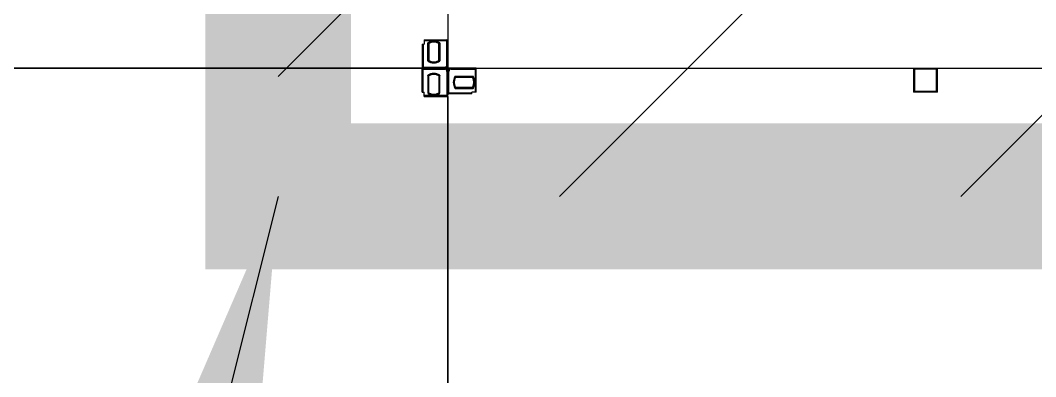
# Model space of a CAD drawing. Header units: millimetres. Extents: x 63700 to 182600, y -289551 to -205451.
# Drawn here: x 115412.2 to 115731.2, y -209857.3 to -209745.5 of the extents above; entities that cross this region are included whole.
import ezdxf

# ---------------------------------------------------------------- set-up
doc = ezdxf.new("R2010")
doc.units = ezdxf.units.MM
doc.header["$LTSCALE"] = 50
doc.layers.add('3', color=7, linetype='Continuous')
doc.layers.add('DIM-SCALE', color=7, linetype='Continuous')
doc.styles.add('돋움', font='')
doc.styles.get('돋움').set_extended_font_data('Dotum')
doc.dimstyles.new('일반도면_0050', dxfattribs={"dimscale": 50, "dimtxt": 3, "dimasz": 3, "dimexe": 1, "dimexo": 2, "dimgap": 1.25, "dimtad": 1, "dimdec": 0, "dimzin": 0, "dimdsep": 46, "dimtxsty": '돋움', "dimcen": -5, "dimclrd": 1, "dimclre": 1, "dimclrt": 7, "dimadec": 8, "dimazin": 0, "dimtfac": 1, "dimtdec": 4, "dimtix": 1, "dimtmove": 2, "dimatfit": 3, "dimfxl": 1, "dimtolj": 1, "dimtzin": 0, "dimarcsym": 0})

# ---------------------------------------------------------------- blocks, each defined once
blk = doc.blocks.new('KEY PLAN_NEW')
h = blk.add_hatch()
h.set_pattern_fill('ANSI31', color=253, scale=2)
h.set_pattern_definition([(45, (-1396.921, -1800.0236), (-4.490128, 4.490128), [])])
edge = h.paths.add_edge_path()
edge.add_line((-2006.86, -1075.94), (-2006.86, -1091.94))
edge.add_line((-2006.86, -1091.94), (-2067.86, -1091.94))
edge.add_line((-2067.86, -1091.94), (-2067.86, -1375.94))
edge.add_line((-2067.86, -1375.94), (-2006.86, -1375.94))
edge.add_line((-2006.86, -1375.94), (-2006.86, -1391.94))
edge.add_line((-2006.86, -1391.94), (-2007.86, -1391.94))
edge.add_line((-2007.86, -1391.94), (-2007.86, -1488.94))
edge.add_line((-2007.86, -1488.94), (-2008.31, -1488.94))
edge.add_arc((-2028.72, -1493.5), 20.91, 12.5777, 76.5787)
edge.add_line((-2023.86, -1473.16), (-2023.86, -1391.94))
edge.add_line((-2023.86, -1391.94), (-2247.86, -1391.94))
edge.add_line((-2247.86, -1391.94), (-2247.86, -1488.94))
edge.add_line((-2247.86, -1488.94), (-2263.86, -1488.94))
edge.add_line((-2263.86, -1488.94), (-2263.86, -1452.18))
edge.add_line((-2263.86, -1452.18), (-2549.86, -1452.18))
edge.add_line((-2549.86, -1452.18), (-2549.86, -1488.94))
edge.add_line((-2549.86, -1488.94), (-2565.86, -1488.94))
edge.add_line((-2565.86, -1488.94), (-2565.86, -1427.94))
edge.add_line((-2565.86, -1427.94), (-2720.86, -1427.94))
edge.add_line((-2720.86, -1427.94), (-2720.86, -1411.94))
edge.add_line((-2720.86, -1411.94), (-2623.86, -1411.94))
edge.add_line((-2623.86, -1411.94), (-2623.86, -1075.94))
edge.add_line((-2623.86, -1075.94), (-2563.86, -1075.94))
edge.add_line((-2563.86, -1075.94), (-2563.86, -1071.94))
edge.add_line((-2563.86, -1071.94), (-2547.86, -1071.94))
edge.add_line((-2547.86, -1071.94), (-2547.86, -1091.94))
edge.add_line((-2547.86, -1091.94), (-2607.86, -1091.94))
edge.add_line((-2607.86, -1091.94), (-2607.86, -1411.94))
edge.add_line((-2607.86, -1411.94), (-2549.86, -1411.94))
edge.add_line((-2549.86, -1411.94), (-2549.86, -1436.18))
edge.add_line((-2549.86, -1436.18), (-2263.86, -1436.18))
edge.add_line((-2263.86, -1436.18), (-2263.86, -1375.94))
edge.add_line((-2263.86, -1375.94), (-2083.86, -1375.94))
edge.add_line((-2083.86, -1375.94), (-2083.86, -1075.94))
edge.add_line((-2083.86, -1075.94), (-2006.86, -1075.94))
at = {"color": 253}
for p, q in [((-2543.86, -1075.5, 46), (-2543.86, -1368.38, 46)), ((-2546.86, -1368.38, 46), (-2546.86, -1368.94, 46)), ((-2543.86, -1368.38, 46), (-2543.86, -1371.94, 46)), ((-2547.1, -1368.94, 46), (-2546.86, -1368.94, 46)), ((-2600.62, -1371.94, 46), (-2547.1, -1371.94, 46)), ((-2547.1, -1371.94, 46), (-2600.62, -1371.94, 46)), ((-2543.86, -1371.94, 46), (-2547.1, -1371.94, 46)), ((-2547.1, -1371.94, 46), (-2543.86, -1371.94, 46)), ((-2540.3, -1371.94, 46), (-2543.86, -1371.94, 46)), ((-2543.86, -1375.18, 46), (-2543.86, -1371.94, 46)), ((-2543.86, -1375.5, 46), (-2543.86, -1371.94, 46)), ((-2540.3, -1371.94, 46), (-2247.42, -1371.94, 46)), ((-2485.36, -1371.94, 46), (-2485.36, -1374.94, 46)), ((-2482.48, -1372.06, 46), (-2485.24, -1372.06, 46)), ((-2485.24, -1372.06, 46), (-2485.24, -1374.82, 46)), ((-2482.48, -1374.82, 46), (-2482.48, -1372.06, 46)), ((-2482.36, -1374.94, 46), (-2482.36, -1371.94, 46)), ((-2547.1, -1374.94, 46), (-2546.86, -1374.94, 46)), ((-2546.86, -1375.5, 46), (-2546.86, -1374.94, 46)), ((-2540.86, -1375.18, 46), (-2540.86, -1374.94, 46)), ((-2540.3, -1374.94, 46), (-2540.86, -1374.94, 46)), ((-2482.36, -1374.94, 46), (-2485.36, -1374.94, 46)), ((-2485.24, -1374.82, 46), (-2482.48, -1374.82, 46)), ((-2485.24, -1374.82, 46), (-2482.48, -1374.82, 46)), ((-2543.86, -1428.7, 46), (-2543.86, -1375.18, 46)), ((-2543.86, -1375.5, 46), (-2543.86, -1488.38, 46))]:
    blk.add_line(p, q, dxfattribs=at)
at = {"color": 253, "linetype": 'Continuous'}
for p, q in [((-2546.86, -1368.38, 46), (-2543.86, -1368.38, 46)), ((-2543.98, -1368.5, 46), (-2546.86, -1368.5, 46)), ((-2546.4, -1371.04, 46), (-2546.4, -1368.78, 46)), ((-2544.89, -1368.78, 46), (-2544.89, -1371.04, 46)), ((-2543.98, -1368.38, 46), (-2543.98, -1368.5, 46)), ((-2543.98, -1368.5, 46), (-2543.86, -1368.5, 46)), ((-2543.98, -1371.53, 46), (-2543.98, -1368.5, 46)), ((-2547.1, -1368.94, 46), (-2547.1, -1371.94, 46)), ((-2546.98, -1368.94, 46), (-2546.98, -1371.82, 46)), ((-2546.28, -1368.85, 46), (-2546.28, -1370.98, 46)), ((-2545.01, -1370.98, 46), (-2545.01, -1368.85, 46)), ((-2547.1, -1371.82, 46), (-2546.98, -1371.82, 46)), ((-2547.1, -1374.94, 46), (-2547.1, -1371.94, 46)), ((-2547.1, -1372.06, 46), (-2546.98, -1372.06, 46)), ((-2546.98, -1371.94, 46), (-2546.98, -1371.82, 46)), ((-2546.98, -1371.82, 46), (-2544.27, -1371.82, 46)), ((-2546.98, -1371.94, 46), (-2546.98, -1372.06, 46)), ((-2546.98, -1374.94, 46), (-2546.98, -1372.06, 46)), ((-2546.98, -1372.06, 46), (-2544.27, -1372.06, 46)), ((-2544.27, -1371.82, 46), (-2544.27, -1371.94, 46)), ((-2544.27, -1372.06, 46), (-2544.27, -1371.94, 46)), ((-2543.98, -1371.53, 46), (-2543.86, -1371.53, 46)), ((-2543.98, -1371.82, 46), (-2543.98, -1371.82, 46)), ((-2543.98, -1371.82, 46), (-2543.98, -1371.82, 46)), ((-2543.98, -1372.06, 46), (-2543.98, -1372.06, 46)), ((-2543.98, -1372.06, 46), (-2543.98, -1372.06, 46)), ((-2543.98, -1372.35, 46), (-2543.86, -1372.35, 46)), ((-2543.98, -1372.35, 46), (-2543.98, -1375.38, 46)), ((-2543.74, -1375.06, 46), (-2543.74, -1372.35, 46)), ((-2543.45, -1372.06, 46), (-2543.45, -1371.94, 46)), ((-2543.45, -1372.06, 46), (-2540.42, -1372.06, 46)), ((-2540.42, -1372.06, 46), (-2540.42, -1371.94, 46)), ((-2540.3, -1372.06, 46), (-2540.42, -1372.06, 46)), ((-2540.42, -1372.06, 46), (-2540.42, -1374.94, 46)), ((-2540.3, -1374.94, 46), (-2540.3, -1371.94, 46)), ((-2546.4, -1372.84, 46), (-2546.4, -1375.1, 46)), ((-2546.28, -1375.04, 46), (-2546.28, -1372.91, 46)), ((-2545.01, -1372.91, 46), (-2545.01, -1375.04, 46)), ((-2544.89, -1375.1, 46), (-2544.89, -1372.84, 46)), ((-2540.7, -1372.97, 46), (-2542.96, -1372.97, 46)), ((-2542.9, -1373.09, 46), (-2540.77, -1373.09, 46)), ((-2543.86, -1375.06, 46), (-2543.74, -1375.06, 46)), ((-2543.74, -1375.18, 46), (-2543.74, -1375.06, 46)), ((-2540.86, -1375.06, 46), (-2543.74, -1375.06, 46)), ((-2542.96, -1374.48, 46), (-2540.7, -1374.48, 46)), ((-2540.77, -1374.36, 46), (-2542.9, -1374.36, 46)), ((-2543.98, -1375.38, 46), (-2546.86, -1375.38, 46)), ((-2546.86, -1375.5, 46), (-2543.86, -1375.5, 46)), ((-2543.98, -1375.5, 46), (-2543.98, -1375.38, 46)), ((-2543.98, -1375.38, 46), (-2543.86, -1375.38, 46)), ((-2540.86, -1375.18, 46), (-2543.86, -1375.18, 46))]:
    blk.add_line(p, q, dxfattribs=at)
for centre, radius, start, end in [((-2545.64, -1369.91, 46), 1.36, 56.2792, 123.7208), ((-2545.64, -1369.91, 46), 1.24, 59.1964, 120.8036), ((-2543.98, -1368.5, 46), 0.12, 0, 90), ((-2545.64, -1369.91, 46), 1.36, 236.2792, 303.7208), ((-2545.64, -1369.91, 46), 1.24, 239.1964, 300.8036), ((-2546.98, -1371.82, 46), 0.12, 180, 270), ((-2546.98, -1372.06, 46), 0.12, 90, 180), ((-2545.64, -1373.97, 46), 1.36, 56.2792, 123.7208), ((-2544.27, -1371.53, 46), 0.41, 270, 0), ((-2544.27, -1371.53, 46), 0.29, 270, 0), ((-2544.27, -1372.35, 46), 0.41, 0, 90), ((-2544.27, -1372.35, 46), 0.29, 0, 90), ((-2543.45, -1372.35, 46), 0.41, 90, 180), ((-2543.45, -1372.35, 46), 0.29, 90, 180), ((-2540.42, -1372.06, 46), 0.12, 0, 90), ((-2545.64, -1373.97, 46), 1.24, 59.1964, 120.8036), ((-2541.83, -1373.72, 46), 1.36, 146.2792, 213.7208), ((-2541.83, -1373.72, 46), 1.24, 149.1964, 210.8036), ((-2541.83, -1373.72, 46), 1.24, 329.1964, 30.8036), ((-2541.83, -1373.72, 46), 1.36, 326.2792, 33.7208), ((-2545.64, -1373.97, 46), 1.36, 236.2792, 303.7208), ((-2545.64, -1373.97, 46), 1.24, 239.1964, 300.8036), ((-2543.74, -1375.06, 46), 0.12, 180, 270), ((-2543.98, -1375.38, 46), 0.12, 270, 0)]:
    blk.add_arc(centre, radius, start, end, dxfattribs=at)
for points, knots in [([(-2546.28, -1368.85, 46), (-2546.28, -1368.85, 46), (-2546.28, -1368.85, 46), (-2546.28, -1368.85, 46), (-2546.28, -1368.85, 46), (-2546.28, -1368.85, 46), (-2546.28, -1368.85, 46), (-2546.28, -1368.85, 46), (-2546.28, -1368.85, 46), (-2546.28, -1368.85, 46), (-2546.28, -1368.84, 46), (-2546.29, -1368.84, 46), (-2546.29, -1368.84, 46), (-2546.29, -1368.84, 46), (-2546.29, -1368.84, 46), (-2546.29, -1368.84, 46), (-2546.3, -1368.84, 46), (-2546.3, -1368.84, 46), (-2546.3, -1368.84, 46), (-2546.3, -1368.84, 46), (-2546.3, -1368.83, 46), (-2546.3, -1368.83, 46), (-2546.31, -1368.83, 46), (-2546.31, -1368.83, 46), (-2546.32, -1368.83, 46), (-2546.32, -1368.83, 46), (-2546.32, -1368.82, 46), (-2546.32, -1368.82, 46), (-2546.32, -1368.82, 46), (-2546.32, -1368.82, 46), (-2546.33, -1368.82, 46), (-2546.33, -1368.82, 46), (-2546.34, -1368.82, 46), (-2546.34, -1368.81, 46), (-2546.35, -1368.81, 46), (-2546.35, -1368.81, 46), (-2546.35, -1368.81, 46), (-2546.35, -1368.81, 46), (-2546.36, -1368.8, 46), (-2546.36, -1368.8, 46), (-2546.36, -1368.8, 46), (-2546.36, -1368.8, 46), (-2546.37, -1368.8, 46), (-2546.37, -1368.8, 46), (-2546.38, -1368.79, 46), (-2546.38, -1368.79, 46), (-2546.39, -1368.79, 46), (-2546.39, -1368.79, 46), (-2546.39, -1368.78, 46), (-2546.39, -1368.78, 46), (-2546.39, -1368.78, 46), (-2546.4, -1368.78, 46), (-2546.4, -1368.78, 46), (-2546.4, -1368.78, 46)], [0, 0, 0, 0, 0.06206, 0.12459, 0.12459, 0.155854, 0.155854, 0.171487, 0.171487, 0.187119, 0.187119, 0.249648, 0.249648, 0.312178, 0.312178, 0.343442, 0.343442, 0.359075, 0.359075, 0.374707, 0.374707, 0.437236, 0.437236, 0.499766, 0.499766, 0.53103, 0.53103, 0.546663, 0.546663, 0.562295, 0.562295, 0.624824, 0.624824, 0.687353, 0.687353, 0.749883, 0.749883, 0.765515, 0.765515, 0.781147, 0.781147, 0.812412, 0.812412, 0.874941, 0.874941, 0.937471, 0.937471, 0.968735, 0.968735, 0.984368, 0.992184, 0.992184, 1, 1, 1, 1]), ([(-2544.89, -1368.78, 46), (-2544.89, -1368.78, 46), (-2544.89, -1368.78, 46), (-2544.89, -1368.78, 46), (-2544.89, -1368.78, 46), (-2544.89, -1368.78, 46), (-2544.89, -1368.79, 46), (-2544.9, -1368.79, 46), (-2544.9, -1368.79, 46), (-2544.91, -1368.79, 46), (-2544.91, -1368.8, 46), (-2544.92, -1368.8, 46), (-2544.92, -1368.8, 46), (-2544.92, -1368.8, 46), (-2544.93, -1368.8, 46), (-2544.93, -1368.8, 46), (-2544.93, -1368.81, 46), (-2544.93, -1368.81, 46), (-2544.93, -1368.81, 46), (-2544.94, -1368.81, 46), (-2544.94, -1368.81, 46), (-2544.95, -1368.82, 46), (-2544.95, -1368.82, 46), (-2544.96, -1368.82, 46), (-2544.96, -1368.82, 46), (-2544.96, -1368.82, 46), (-2544.96, -1368.82, 46), (-2544.96, -1368.82, 46), (-2544.97, -1368.83, 46), (-2544.97, -1368.83, 46), (-2544.97, -1368.83, 46), (-2544.97, -1368.83, 46), (-2544.98, -1368.83, 46), (-2544.98, -1368.83, 46), (-2544.99, -1368.84, 46), (-2544.99, -1368.84, 46), (-2544.99, -1368.84, 46), (-2544.99, -1368.84, 46), (-2544.99, -1368.84, 46), (-2544.99, -1368.84, 46), (-2544.99, -1368.84, 46), (-2544.99, -1368.84, 46), (-2545, -1368.84, 46), (-2545, -1368.84, 46), (-2545, -1368.85, 46), (-2545, -1368.85, 46), (-2545, -1368.85, 46), (-2545, -1368.85, 46), (-2545, -1368.85, 46), (-2545, -1368.85, 46), (-2545.01, -1368.85, 46), (-2545.01, -1368.85, 46), (-2545.01, -1368.85, 46), (-2545.01, -1368.85, 46)], [0, 0, 0, 0, 0.00782, 0.00782, 0.015639, 0.031279, 0.031279, 0.062557, 0.062557, 0.125114, 0.125114, 0.187671, 0.187671, 0.21895, 0.21895, 0.234589, 0.234589, 0.250228, 0.250228, 0.312785, 0.312785, 0.375342, 0.375342, 0.437899, 0.437899, 0.453538, 0.453538, 0.469178, 0.469178, 0.500456, 0.500456, 0.563013, 0.563013, 0.62557, 0.62557, 0.641209, 0.641209, 0.656849, 0.656849, 0.688127, 0.688127, 0.750684, 0.750684, 0.813241, 0.813241, 0.828881, 0.828881, 0.84452, 0.84452, 0.875798, 0.875798, 0.938355, 1, 1, 1, 1]), ([(-2546.28, -1370.98, 46), (-2546.28, -1370.98, 46), (-2546.28, -1370.98, 46), (-2546.28, -1370.98, 46), (-2546.28, -1370.98, 46), (-2546.28, -1370.98, 46), (-2546.28, -1370.98, 46), (-2546.28, -1370.98, 46), (-2546.28, -1370.98, 46), (-2546.28, -1370.98, 46), (-2546.28, -1370.98, 46), (-2546.29, -1370.98, 46), (-2546.29, -1370.99, 46), (-2546.29, -1370.99, 46), (-2546.29, -1370.99, 46), (-2546.29, -1370.99, 46), (-2546.3, -1370.99, 46), (-2546.3, -1370.99, 46), (-2546.3, -1370.99, 46), (-2546.3, -1370.99, 46), (-2546.3, -1370.99, 46), (-2546.3, -1370.99, 46), (-2546.31, -1371, 46), (-2546.31, -1371, 46), (-2546.32, -1371, 46), (-2546.32, -1371, 46), (-2546.32, -1371, 46), (-2546.32, -1371, 46), (-2546.32, -1371, 46), (-2546.32, -1371, 46), (-2546.33, -1371.01, 46), (-2546.33, -1371.01, 46), (-2546.34, -1371.01, 46), (-2546.34, -1371.01, 46), (-2546.35, -1371.02, 46), (-2546.35, -1371.02, 46), (-2546.35, -1371.02, 46), (-2546.35, -1371.02, 46), (-2546.36, -1371.02, 46), (-2546.36, -1371.02, 46), (-2546.36, -1371.03, 46), (-2546.36, -1371.03, 46), (-2546.37, -1371.03, 46), (-2546.37, -1371.03, 46), (-2546.38, -1371.03, 46), (-2546.38, -1371.04, 46), (-2546.39, -1371.04, 46), (-2546.39, -1371.04, 46), (-2546.39, -1371.04, 46), (-2546.39, -1371.04, 46), (-2546.39, -1371.04, 46), (-2546.4, -1371.04, 46), (-2546.4, -1371.04, 46), (-2546.4, -1371.04, 46)], [0, 0, 0, 0, 0.06206, 0.12459, 0.12459, 0.155854, 0.155854, 0.171487, 0.171487, 0.187119, 0.187119, 0.249648, 0.249648, 0.312178, 0.312178, 0.343442, 0.343442, 0.359075, 0.359075, 0.374707, 0.374707, 0.437236, 0.437236, 0.499766, 0.499766, 0.53103, 0.53103, 0.546663, 0.546663, 0.562295, 0.562295, 0.624824, 0.624824, 0.687353, 0.687353, 0.749883, 0.749883, 0.765515, 0.765515, 0.781147, 0.781147, 0.812412, 0.812412, 0.874941, 0.874941, 0.937471, 0.937471, 0.968735, 0.968735, 0.984368, 0.992184, 0.992184, 1, 1, 1, 1]), ([(-2544.89, -1371.04, 46), (-2544.89, -1371.04, 46), (-2544.89, -1371.04, 46), (-2544.89, -1371.04, 46), (-2544.89, -1371.04, 46), (-2544.89, -1371.04, 46), (-2544.89, -1371.04, 46), (-2544.9, -1371.04, 46), (-2544.9, -1371.04, 46), (-2544.91, -1371.03, 46), (-2544.91, -1371.03, 46), (-2544.92, -1371.03, 46), (-2544.92, -1371.03, 46), (-2544.92, -1371.03, 46), (-2544.93, -1371.02, 46), (-2544.93, -1371.02, 46), (-2544.93, -1371.02, 46), (-2544.93, -1371.02, 46), (-2544.93, -1371.02, 46), (-2544.94, -1371.02, 46), (-2544.94, -1371.01, 46), (-2544.95, -1371.01, 46), (-2544.95, -1371.01, 46), (-2544.96, -1371.01, 46), (-2544.96, -1371, 46), (-2544.96, -1371, 46), (-2544.96, -1371, 46), (-2544.96, -1371, 46), (-2544.97, -1371, 46), (-2544.97, -1371, 46), (-2544.97, -1371, 46), (-2544.97, -1371, 46), (-2544.98, -1370.99, 46), (-2544.98, -1370.99, 46), (-2544.99, -1370.99, 46), (-2544.99, -1370.99, 46), (-2544.99, -1370.99, 46), (-2544.99, -1370.99, 46), (-2544.99, -1370.99, 46), (-2544.99, -1370.99, 46), (-2544.99, -1370.99, 46), (-2544.99, -1370.99, 46), (-2545, -1370.98, 46), (-2545, -1370.98, 46), (-2545, -1370.98, 46), (-2545, -1370.98, 46), (-2545, -1370.98, 46), (-2545, -1370.98, 46), (-2545, -1370.98, 46), (-2545, -1370.98, 46), (-2545.01, -1370.98, 46), (-2545.01, -1370.98, 46), (-2545.01, -1370.98, 46), (-2545.01, -1370.98, 46)], [0, 0, 0, 0, 0.00782, 0.00782, 0.015639, 0.031279, 0.031279, 0.062557, 0.062557, 0.125114, 0.125114, 0.187671, 0.187671, 0.21895, 0.21895, 0.234589, 0.234589, 0.250228, 0.250228, 0.312785, 0.312785, 0.375342, 0.375342, 0.437899, 0.437899, 0.453538, 0.453538, 0.469178, 0.469178, 0.500456, 0.500456, 0.563013, 0.563013, 0.62557, 0.62557, 0.641209, 0.641209, 0.656849, 0.656849, 0.688127, 0.688127, 0.750684, 0.750684, 0.813241, 0.813241, 0.828881, 0.828881, 0.84452, 0.84452, 0.875798, 0.875798, 0.938355, 1, 1, 1, 1]), ([(-2546.28, -1372.91, 46), (-2546.28, -1372.91, 46), (-2546.28, -1372.91, 46), (-2546.28, -1372.91, 46), (-2546.28, -1372.91, 46), (-2546.28, -1372.91, 46), (-2546.28, -1372.91, 46), (-2546.28, -1372.91, 46), (-2546.28, -1372.91, 46), (-2546.28, -1372.91, 46), (-2546.28, -1372.9, 46), (-2546.29, -1372.9, 46), (-2546.29, -1372.9, 46), (-2546.29, -1372.9, 46), (-2546.29, -1372.9, 46), (-2546.29, -1372.9, 46), (-2546.3, -1372.9, 46), (-2546.3, -1372.9, 46), (-2546.3, -1372.9, 46), (-2546.3, -1372.9, 46), (-2546.3, -1372.89, 46), (-2546.3, -1372.89, 46), (-2546.31, -1372.89, 46), (-2546.31, -1372.89, 46), (-2546.32, -1372.89, 46), (-2546.32, -1372.89, 46), (-2546.32, -1372.88, 46), (-2546.32, -1372.88, 46), (-2546.32, -1372.88, 46), (-2546.32, -1372.88, 46), (-2546.33, -1372.88, 46), (-2546.33, -1372.88, 46), (-2546.34, -1372.88, 46), (-2546.34, -1372.87, 46), (-2546.35, -1372.87, 46), (-2546.35, -1372.87, 46), (-2546.35, -1372.87, 46), (-2546.35, -1372.87, 46), (-2546.36, -1372.86, 46), (-2546.36, -1372.86, 46), (-2546.36, -1372.86, 46), (-2546.36, -1372.86, 46), (-2546.37, -1372.86, 46), (-2546.37, -1372.86, 46), (-2546.38, -1372.85, 46), (-2546.38, -1372.85, 46), (-2546.39, -1372.85, 46), (-2546.39, -1372.85, 46), (-2546.39, -1372.84, 46), (-2546.39, -1372.84, 46), (-2546.39, -1372.84, 46), (-2546.4, -1372.84, 46), (-2546.4, -1372.84, 46), (-2546.4, -1372.84, 46)], [0, 0, 0, 0, 0.06206, 0.12459, 0.12459, 0.155854, 0.155854, 0.171487, 0.171487, 0.187119, 0.187119, 0.249648, 0.249648, 0.312178, 0.312178, 0.343442, 0.343442, 0.359075, 0.359075, 0.374707, 0.374707, 0.437236, 0.437236, 0.499766, 0.499766, 0.53103, 0.53103, 0.546663, 0.546663, 0.562295, 0.562295, 0.624824, 0.624824, 0.687353, 0.687353, 0.749883, 0.749883, 0.765515, 0.765515, 0.781147, 0.781147, 0.812412, 0.812412, 0.874941, 0.874941, 0.937471, 0.937471, 0.968735, 0.968735, 0.984368, 0.992184, 0.992184, 1, 1, 1, 1]), ([(-2544.89, -1372.84, 46), (-2544.89, -1372.84, 46), (-2544.89, -1372.84, 46), (-2544.89, -1372.84, 46), (-2544.89, -1372.84, 46), (-2544.89, -1372.84, 46), (-2544.89, -1372.85, 46), (-2544.9, -1372.85, 46), (-2544.9, -1372.85, 46), (-2544.91, -1372.85, 46), (-2544.91, -1372.86, 46), (-2544.92, -1372.86, 46), (-2544.92, -1372.86, 46), (-2544.92, -1372.86, 46), (-2544.93, -1372.86, 46), (-2544.93, -1372.86, 46), (-2544.93, -1372.87, 46), (-2544.93, -1372.87, 46), (-2544.93, -1372.87, 46), (-2544.94, -1372.87, 46), (-2544.94, -1372.87, 46), (-2544.95, -1372.88, 46), (-2544.95, -1372.88, 46), (-2544.96, -1372.88, 46), (-2544.96, -1372.88, 46), (-2544.96, -1372.88, 46), (-2544.96, -1372.88, 46), (-2544.96, -1372.88, 46), (-2544.97, -1372.89, 46), (-2544.97, -1372.89, 46), (-2544.97, -1372.89, 46), (-2544.97, -1372.89, 46), (-2544.98, -1372.89, 46), (-2544.98, -1372.89, 46), (-2544.99, -1372.9, 46), (-2544.99, -1372.9, 46), (-2544.99, -1372.9, 46), (-2544.99, -1372.9, 46), (-2544.99, -1372.9, 46), (-2544.99, -1372.9, 46), (-2544.99, -1372.9, 46), (-2544.99, -1372.9, 46), (-2545, -1372.9, 46), (-2545, -1372.9, 46), (-2545, -1372.91, 46), (-2545, -1372.91, 46), (-2545, -1372.91, 46), (-2545, -1372.91, 46), (-2545, -1372.91, 46), (-2545, -1372.91, 46), (-2545.01, -1372.91, 46), (-2545.01, -1372.91, 46), (-2545.01, -1372.91, 46), (-2545.01, -1372.91, 46)], [0, 0, 0, 0, 0.00782, 0.00782, 0.015639, 0.031279, 0.031279, 0.062557, 0.062557, 0.125114, 0.125114, 0.187671, 0.187671, 0.21895, 0.21895, 0.234589, 0.234589, 0.250228, 0.250228, 0.312785, 0.312785, 0.375342, 0.375342, 0.437899, 0.437899, 0.453538, 0.453538, 0.469178, 0.469178, 0.500456, 0.500456, 0.563013, 0.563013, 0.62557, 0.62557, 0.641209, 0.641209, 0.656849, 0.656849, 0.688127, 0.688127, 0.750684, 0.750684, 0.813241, 0.813241, 0.828881, 0.828881, 0.84452, 0.84452, 0.875798, 0.875798, 0.938355, 1, 1, 1, 1]), ([(-2542.96, -1372.97, 46), (-2542.96, -1372.97, 46), (-2542.96, -1372.97, 46), (-2542.96, -1372.97, 46), (-2542.96, -1372.97, 46), (-2542.96, -1372.97, 46), (-2542.96, -1372.98, 46), (-2542.96, -1372.98, 46), (-2542.95, -1372.98, 46), (-2542.95, -1372.99, 46), (-2542.95, -1372.99, 46), (-2542.95, -1373, 46), (-2542.94, -1373, 46), (-2542.94, -1373.01, 46), (-2542.94, -1373.01, 46), (-2542.94, -1373.01, 46), (-2542.94, -1373.01, 46), (-2542.94, -1373.01, 46), (-2542.94, -1373.02, 46), (-2542.94, -1373.02, 46), (-2542.93, -1373.03, 46), (-2542.93, -1373.03, 46), (-2542.93, -1373.04, 46), (-2542.92, -1373.04, 46), (-2542.92, -1373.04, 46), (-2542.92, -1373.04, 46), (-2542.92, -1373.04, 46), (-2542.92, -1373.05, 46), (-2542.92, -1373.05, 46), (-2542.92, -1373.05, 46), (-2542.92, -1373.05, 46), (-2542.92, -1373.06, 46), (-2542.91, -1373.06, 46), (-2542.91, -1373.06, 46), (-2542.91, -1373.07, 46), (-2542.91, -1373.07, 46), (-2542.91, -1373.07, 46), (-2542.91, -1373.07, 46), (-2542.91, -1373.07, 46), (-2542.91, -1373.07, 46), (-2542.9, -1373.07, 46), (-2542.9, -1373.08, 46), (-2542.9, -1373.08, 46), (-2542.9, -1373.08, 46), (-2542.9, -1373.08, 46), (-2542.9, -1373.08, 46), (-2542.9, -1373.08, 46), (-2542.9, -1373.08, 46), (-2542.9, -1373.09, 46), (-2542.9, -1373.09, 46), (-2542.9, -1373.09, 46), (-2542.9, -1373.09, 46), (-2542.9, -1373.09, 46), (-2542.9, -1373.09, 46)], [0, 0, 0, 0, 0.00782, 0.00782, 0.015639, 0.031279, 0.031279, 0.062557, 0.062557, 0.125114, 0.125114, 0.187671, 0.187671, 0.21895, 0.21895, 0.234589, 0.234589, 0.250228, 0.250228, 0.312785, 0.312785, 0.375342, 0.375342, 0.437899, 0.437899, 0.453538, 0.453538, 0.469178, 0.469178, 0.500456, 0.500456, 0.563013, 0.563013, 0.62557, 0.62557, 0.641209, 0.641209, 0.656849, 0.656849, 0.688127, 0.688127, 0.750684, 0.750684, 0.813241, 0.813241, 0.828881, 0.828881, 0.84452, 0.84452, 0.875798, 0.875798, 0.938355, 1, 1, 1, 1]), ([(-2540.7, -1372.97, 46), (-2540.7, -1372.97, 46), (-2540.7, -1372.97, 46), (-2540.7, -1372.97, 46), (-2540.7, -1372.97, 46), (-2540.7, -1372.97, 46), (-2540.7, -1372.98, 46), (-2540.71, -1372.98, 46), (-2540.71, -1372.98, 46), (-2540.71, -1372.99, 46), (-2540.71, -1372.99, 46), (-2540.72, -1373, 46), (-2540.72, -1373, 46), (-2540.72, -1373.01, 46), (-2540.72, -1373.01, 46), (-2540.72, -1373.01, 46), (-2540.72, -1373.01, 46), (-2540.72, -1373.01, 46), (-2540.73, -1373.02, 46), (-2540.73, -1373.02, 46), (-2540.73, -1373.03, 46), (-2540.73, -1373.03, 46), (-2540.74, -1373.04, 46), (-2540.74, -1373.04, 46), (-2540.74, -1373.04, 46), (-2540.74, -1373.04, 46), (-2540.74, -1373.04, 46), (-2540.74, -1373.05, 46), (-2540.74, -1373.05, 46), (-2540.74, -1373.05, 46), (-2540.75, -1373.05, 46), (-2540.75, -1373.06, 46), (-2540.75, -1373.06, 46), (-2540.75, -1373.06, 46), (-2540.75, -1373.07, 46), (-2540.75, -1373.07, 46), (-2540.76, -1373.07, 46), (-2540.76, -1373.07, 46), (-2540.76, -1373.07, 46), (-2540.76, -1373.07, 46), (-2540.76, -1373.07, 46), (-2540.76, -1373.08, 46), (-2540.76, -1373.08, 46), (-2540.76, -1373.08, 46), (-2540.76, -1373.08, 46), (-2540.76, -1373.08, 46), (-2540.76, -1373.08, 46), (-2540.76, -1373.08, 46), (-2540.76, -1373.09, 46), (-2540.76, -1373.09, 46), (-2540.77, -1373.09, 46), (-2540.77, -1373.09, 46), (-2540.77, -1373.09, 46), (-2540.77, -1373.09, 46)], [0, 0, 0, 0, 0.00782, 0.00782, 0.015639, 0.031279, 0.031279, 0.062557, 0.062557, 0.125114, 0.125114, 0.187671, 0.187671, 0.21895, 0.21895, 0.234589, 0.234589, 0.250228, 0.250228, 0.312785, 0.312785, 0.375342, 0.375342, 0.437899, 0.437899, 0.453538, 0.453538, 0.469178, 0.469178, 0.500456, 0.500456, 0.563013, 0.563013, 0.62557, 0.62557, 0.641209, 0.641209, 0.656849, 0.656849, 0.688127, 0.688127, 0.750684, 0.750684, 0.813241, 0.813241, 0.828881, 0.828881, 0.84452, 0.84452, 0.875798, 0.875798, 0.938355, 1, 1, 1, 1]), ([(-2546.28, -1375.04, 46), (-2546.28, -1375.04, 46), (-2546.28, -1375.04, 46), (-2546.28, -1375.04, 46), (-2546.28, -1375.04, 46), (-2546.28, -1375.04, 46), (-2546.28, -1375.04, 46), (-2546.28, -1375.04, 46), (-2546.28, -1375.04, 46), (-2546.28, -1375.04, 46), (-2546.28, -1375.04, 46), (-2546.29, -1375.04, 46), (-2546.29, -1375.05, 46), (-2546.29, -1375.05, 46), (-2546.29, -1375.05, 46), (-2546.29, -1375.05, 46), (-2546.3, -1375.05, 46), (-2546.3, -1375.05, 46), (-2546.3, -1375.05, 46), (-2546.3, -1375.05, 46), (-2546.3, -1375.05, 46), (-2546.3, -1375.05, 46), (-2546.31, -1375.06, 46), (-2546.31, -1375.06, 46), (-2546.32, -1375.06, 46), (-2546.32, -1375.06, 46), (-2546.32, -1375.06, 46), (-2546.32, -1375.06, 46), (-2546.32, -1375.06, 46), (-2546.32, -1375.06, 46), (-2546.33, -1375.07, 46), (-2546.33, -1375.07, 46), (-2546.34, -1375.07, 46), (-2546.34, -1375.07, 46), (-2546.35, -1375.08, 46), (-2546.35, -1375.08, 46), (-2546.35, -1375.08, 46), (-2546.35, -1375.08, 46), (-2546.36, -1375.08, 46), (-2546.36, -1375.08, 46), (-2546.36, -1375.09, 46), (-2546.36, -1375.09, 46), (-2546.37, -1375.09, 46), (-2546.37, -1375.09, 46), (-2546.38, -1375.09, 46), (-2546.38, -1375.1, 46), (-2546.39, -1375.1, 46), (-2546.39, -1375.1, 46), (-2546.39, -1375.1, 46), (-2546.39, -1375.1, 46), (-2546.39, -1375.1, 46), (-2546.4, -1375.1, 46), (-2546.4, -1375.1, 46), (-2546.4, -1375.1, 46)], [0, 0, 0, 0, 0.06206, 0.12459, 0.12459, 0.155854, 0.155854, 0.171487, 0.171487, 0.187119, 0.187119, 0.249648, 0.249648, 0.312178, 0.312178, 0.343442, 0.343442, 0.359075, 0.359075, 0.374707, 0.374707, 0.437236, 0.437236, 0.499766, 0.499766, 0.53103, 0.53103, 0.546663, 0.546663, 0.562295, 0.562295, 0.624824, 0.624824, 0.687353, 0.687353, 0.749883, 0.749883, 0.765515, 0.765515, 0.781147, 0.781147, 0.812412, 0.812412, 0.874941, 0.874941, 0.937471, 0.937471, 0.968735, 0.968735, 0.984368, 0.992184, 0.992184, 1, 1, 1, 1]), ([(-2544.89, -1375.1, 46), (-2544.89, -1375.1, 46), (-2544.89, -1375.1, 46), (-2544.89, -1375.1, 46), (-2544.89, -1375.1, 46), (-2544.89, -1375.1, 46), (-2544.89, -1375.1, 46), (-2544.9, -1375.1, 46), (-2544.9, -1375.1, 46), (-2544.91, -1375.09, 46), (-2544.91, -1375.09, 46), (-2544.92, -1375.09, 46), (-2544.92, -1375.09, 46), (-2544.92, -1375.09, 46), (-2544.93, -1375.08, 46), (-2544.93, -1375.08, 46), (-2544.93, -1375.08, 46), (-2544.93, -1375.08, 46), (-2544.93, -1375.08, 46), (-2544.94, -1375.08, 46), (-2544.94, -1375.07, 46), (-2544.95, -1375.07, 46), (-2544.95, -1375.07, 46), (-2544.96, -1375.07, 46), (-2544.96, -1375.06, 46), (-2544.96, -1375.06, 46), (-2544.96, -1375.06, 46), (-2544.96, -1375.06, 46), (-2544.97, -1375.06, 46), (-2544.97, -1375.06, 46), (-2544.97, -1375.06, 46), (-2544.97, -1375.06, 46), (-2544.98, -1375.05, 46), (-2544.98, -1375.05, 46), (-2544.99, -1375.05, 46), (-2544.99, -1375.05, 46), (-2544.99, -1375.05, 46), (-2544.99, -1375.05, 46), (-2544.99, -1375.05, 46), (-2544.99, -1375.05, 46), (-2544.99, -1375.05, 46), (-2544.99, -1375.05, 46), (-2545, -1375.04, 46), (-2545, -1375.04, 46), (-2545, -1375.04, 46), (-2545, -1375.04, 46), (-2545, -1375.04, 46), (-2545, -1375.04, 46), (-2545, -1375.04, 46), (-2545, -1375.04, 46), (-2545.01, -1375.04, 46), (-2545.01, -1375.04, 46), (-2545.01, -1375.04, 46), (-2545.01, -1375.04, 46)], [0, 0, 0, 0, 0.00782, 0.00782, 0.015639, 0.031279, 0.031279, 0.062557, 0.062557, 0.125114, 0.125114, 0.187671, 0.187671, 0.21895, 0.21895, 0.234589, 0.234589, 0.250228, 0.250228, 0.312785, 0.312785, 0.375342, 0.375342, 0.437899, 0.437899, 0.453538, 0.453538, 0.469178, 0.469178, 0.500456, 0.500456, 0.563013, 0.563013, 0.62557, 0.62557, 0.641209, 0.641209, 0.656849, 0.656849, 0.688127, 0.688127, 0.750684, 0.750684, 0.813241, 0.813241, 0.828881, 0.828881, 0.84452, 0.84452, 0.875798, 0.875798, 0.938355, 1, 1, 1, 1]), ([(-2542.9, -1374.36, 46), (-2542.9, -1374.36, 46), (-2542.9, -1374.36, 46), (-2542.9, -1374.36, 46), (-2542.9, -1374.36, 46), (-2542.9, -1374.36, 46), (-2542.9, -1374.36, 46), (-2542.9, -1374.36, 46), (-2542.9, -1374.36, 46), (-2542.9, -1374.36, 46), (-2542.9, -1374.37, 46), (-2542.9, -1374.37, 46), (-2542.9, -1374.37, 46), (-2542.9, -1374.37, 46), (-2542.91, -1374.38, 46), (-2542.91, -1374.38, 46), (-2542.91, -1374.38, 46), (-2542.91, -1374.38, 46), (-2542.91, -1374.38, 46), (-2542.91, -1374.38, 46), (-2542.91, -1374.38, 46), (-2542.91, -1374.39, 46), (-2542.92, -1374.39, 46), (-2542.92, -1374.39, 46), (-2542.92, -1374.4, 46), (-2542.92, -1374.4, 46), (-2542.92, -1374.4, 46), (-2542.92, -1374.4, 46), (-2542.92, -1374.4, 46), (-2542.92, -1374.4, 46), (-2542.92, -1374.41, 46), (-2542.93, -1374.41, 46), (-2542.93, -1374.42, 46), (-2542.93, -1374.42, 46), (-2542.94, -1374.43, 46), (-2542.94, -1374.43, 46), (-2542.94, -1374.44, 46), (-2542.94, -1374.44, 46), (-2542.94, -1374.44, 46), (-2542.94, -1374.44, 46), (-2542.94, -1374.44, 46), (-2542.94, -1374.44, 46), (-2542.95, -1374.45, 46), (-2542.95, -1374.45, 46), (-2542.95, -1374.46, 46), (-2542.95, -1374.46, 46), (-2542.96, -1374.47, 46), (-2542.96, -1374.47, 46), (-2542.96, -1374.47, 46), (-2542.96, -1374.48, 46), (-2542.96, -1374.48, 46), (-2542.96, -1374.48, 46), (-2542.96, -1374.48, 46), (-2542.96, -1374.48, 46)], [0, 0, 0, 0, 0.06206, 0.12459, 0.12459, 0.155854, 0.155854, 0.171487, 0.171487, 0.187119, 0.187119, 0.249648, 0.249648, 0.312178, 0.312178, 0.343442, 0.343442, 0.359075, 0.359075, 0.374707, 0.374707, 0.437236, 0.437236, 0.499766, 0.499766, 0.53103, 0.53103, 0.546663, 0.546663, 0.562295, 0.562295, 0.624824, 0.624824, 0.687353, 0.687353, 0.749883, 0.749883, 0.765515, 0.765515, 0.781147, 0.781147, 0.812412, 0.812412, 0.874941, 0.874941, 0.937471, 0.937471, 0.968735, 0.968735, 0.984368, 0.992184, 0.992184, 1, 1, 1, 1]), ([(-2540.77, -1374.36, 46), (-2540.77, -1374.36, 46), (-2540.77, -1374.36, 46), (-2540.77, -1374.36, 46), (-2540.76, -1374.36, 46), (-2540.76, -1374.36, 46), (-2540.76, -1374.36, 46), (-2540.76, -1374.36, 46), (-2540.76, -1374.36, 46), (-2540.76, -1374.36, 46), (-2540.76, -1374.37, 46), (-2540.76, -1374.37, 46), (-2540.76, -1374.37, 46), (-2540.76, -1374.37, 46), (-2540.76, -1374.38, 46), (-2540.76, -1374.38, 46), (-2540.76, -1374.38, 46), (-2540.76, -1374.38, 46), (-2540.75, -1374.38, 46), (-2540.75, -1374.38, 46), (-2540.75, -1374.38, 46), (-2540.75, -1374.39, 46), (-2540.75, -1374.39, 46), (-2540.75, -1374.39, 46), (-2540.74, -1374.4, 46), (-2540.74, -1374.4, 46), (-2540.74, -1374.4, 46), (-2540.74, -1374.4, 46), (-2540.74, -1374.4, 46), (-2540.74, -1374.4, 46), (-2540.74, -1374.41, 46), (-2540.74, -1374.41, 46), (-2540.73, -1374.42, 46), (-2540.73, -1374.42, 46), (-2540.73, -1374.43, 46), (-2540.73, -1374.43, 46), (-2540.72, -1374.44, 46), (-2540.72, -1374.44, 46), (-2540.72, -1374.44, 46), (-2540.72, -1374.44, 46), (-2540.72, -1374.44, 46), (-2540.72, -1374.44, 46), (-2540.72, -1374.45, 46), (-2540.71, -1374.45, 46), (-2540.71, -1374.46, 46), (-2540.71, -1374.46, 46), (-2540.71, -1374.47, 46), (-2540.7, -1374.47, 46), (-2540.7, -1374.47, 46), (-2540.7, -1374.48, 46), (-2540.7, -1374.48, 46), (-2540.7, -1374.48, 46), (-2540.7, -1374.48, 46), (-2540.7, -1374.48, 46)], [0, 0, 0, 0, 0.06206, 0.12459, 0.12459, 0.155854, 0.155854, 0.171487, 0.171487, 0.187119, 0.187119, 0.249648, 0.249648, 0.312178, 0.312178, 0.343442, 0.343442, 0.359075, 0.359075, 0.374707, 0.374707, 0.437236, 0.437236, 0.499766, 0.499766, 0.53103, 0.53103, 0.546663, 0.546663, 0.562295, 0.562295, 0.624824, 0.624824, 0.687353, 0.687353, 0.749883, 0.749883, 0.765515, 0.765515, 0.781147, 0.781147, 0.812412, 0.812412, 0.874941, 0.874941, 0.937471, 0.937471, 0.968735, 0.968735, 0.984368, 0.992184, 0.992184, 1, 1, 1, 1])]:
    blk.add_open_spline(points, degree=3, knots=knots, dxfattribs=at)

msp = doc.modelspace()

# ---------------------------------------------------------------- hatches: boundary and pattern name
at = {"layer": '3'}
h = msp.add_hatch(dxfattribs=at)
h.set_pattern_fill('ANSI31', color=256, scale=712.8)
h.set_pattern_definition([(45, (-3976192.25, 452395.89), (-63.0032142, 63.0032142), [])])
h.paths.add_polyline_path([(116636.27, -208984.29), (115493.22, -208984.29), (115493.22, -209800.75), (116636.27, -209800.75)])

# ---------------------------------------------------------------- linework, layer by layer
at = {"layer": '3', "const_width": 45.83, "elevation": 126.5}
msp.add_lwpolyline([(116636.27, -209800.75), (115493.22, -209800.75), (115493.22, -208984.29), (116636.27, -208984.29)], close=True, dxfattribs=at)

# ---------------------------------------------------------------- block references
at = {"xscale": 2.5, "yscale": 2.5, "zscale": 2.5}
msp.add_blockref('KEY PLAN_NEW', (121906.2, -206330.66), dxfattribs=at)

# ---------------------------------------------------------------- leaders
at = {"layer": 'DIM-SCALE'}
msp.add_leader([(115493.22, -209800.75, -362.69), (114890.28, -212201.65, -362.69), (114590.28, -212201.65, -362.69)], dimstyle='일반도면_0050', override={"dimclrd": 1}, dxfattribs=at)

doc.saveas('drawing.dxf')
